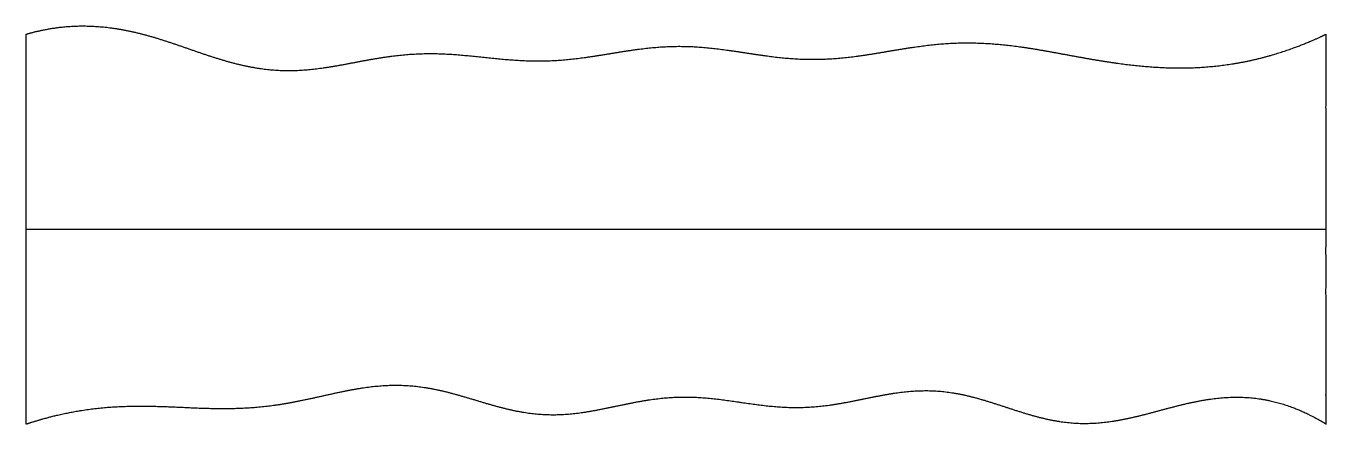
# Model space of a CAD drawing. Header units: millimetres. Extents: x 0 to 10, y 0 to 3.1.
import ezdxf

# ---------------------------------------------------------------- set-up
doc = ezdxf.new("R2010")
doc.units = ezdxf.units.MM
doc.layers.get('0').update_dxf_attribs({"linetype": 'CONTINUOUS'})

msp = doc.modelspace()

# ---------------------------------------------------------------- linework, layer by layer
for points in [[(0, 3), (0.041, 3.012), (0.122, 3.033), (0.243, 3.056), (0.404, 3.07), (0.605, 3.061), (0.805, 3.028), (1.004, 2.974), (1.202, 2.906), (1.4, 2.835), (1.598, 2.773), (1.797, 2.731), (1.995, 2.714), (2.194, 2.725), (2.394, 2.756), (2.594, 2.797), (2.795, 2.833), (2.996, 2.853), (3.197, 2.854), (3.398, 2.837), (3.598, 2.814), (3.799, 2.795), (3.999, 2.791), (4.2, 2.805), (4.4, 2.835), (4.6, 2.87), (4.801, 2.899), (5.001, 2.912), (5.201, 2.904), (5.402, 2.879), (5.602, 2.846), (5.803, 2.817), (6.003, 2.803), (6.203, 2.808), (6.404, 2.83), (6.604, 2.864), (6.804, 2.899), (7.004, 2.926), (7.205, 2.938), (7.405, 2.932), (7.606, 2.912), (7.806, 2.88), (8.007, 2.842), (8.208, 2.805), (8.409, 2.773), (8.609, 2.75), (8.809, 2.738), (9.009, 2.74), (9.209, 2.758), (9.407, 2.791), (9.606, 2.842), (9.764, 2.897), (9.882, 2.945), (9.961, 2.981), (10, 3)], [(0, 0), (0, 0.12), (0, 0.36), (0, 0.72), (0, 1.2), (0, 1.8), (0, 2.28), (0, 2.64), (0, 2.88), (0, 3)], [(10, 0), (10, 0.12), (10, 0.36), (10, 0.72), (10, 1.2), (10, 1.8), (10, 2.28), (10, 2.64), (10, 2.88), (10, 3)], [(0, 1.5), (0.4, 1.5), (1.2, 1.5), (2.4, 1.5), (4, 1.5), (6, 1.5), (7.6, 1.5), (8.8, 1.5), (9.6, 1.5), (10, 1.5)], [(0, 0), (0.04, 0.013), (0.12, 0.038), (0.24, 0.071), (0.4, 0.104), (0.6, 0.13), (0.8, 0.14), (1.001, 0.138), (1.202, 0.129), (1.403, 0.119), (1.604, 0.117), (1.805, 0.129), (2.006, 0.156), (2.207, 0.199), (2.407, 0.246), (2.608, 0.286), (2.808, 0.305), (3.007, 0.297), (3.206, 0.259), (3.405, 0.201), (3.604, 0.138), (3.803, 0.088), (4.002, 0.065), (4.202, 0.073), (4.402, 0.107), (4.602, 0.152), (4.803, 0.192), (5.003, 0.213), (5.204, 0.208), (5.405, 0.182), (5.605, 0.15), (5.806, 0.126), (6.007, 0.123), (6.208, 0.145), (6.409, 0.185), (6.609, 0.229), (6.809, 0.259), (7.009, 0.262), (7.208, 0.232), (7.406, 0.175), (7.604, 0.107), (7.803, 0.044), (8.001, 0.005), (8.201, -0.002), (8.4, 0.023), (8.601, 0.07), (8.801, 0.127), (9.001, 0.178), (9.202, 0.209), (9.402, 0.212), (9.601, 0.181), (9.761, 0.127), (9.881, 0.07), (9.96, 0.025), (10, 0)]]:
    msp.add_open_spline(points, degree=5)

doc.saveas('drawing.dxf')
